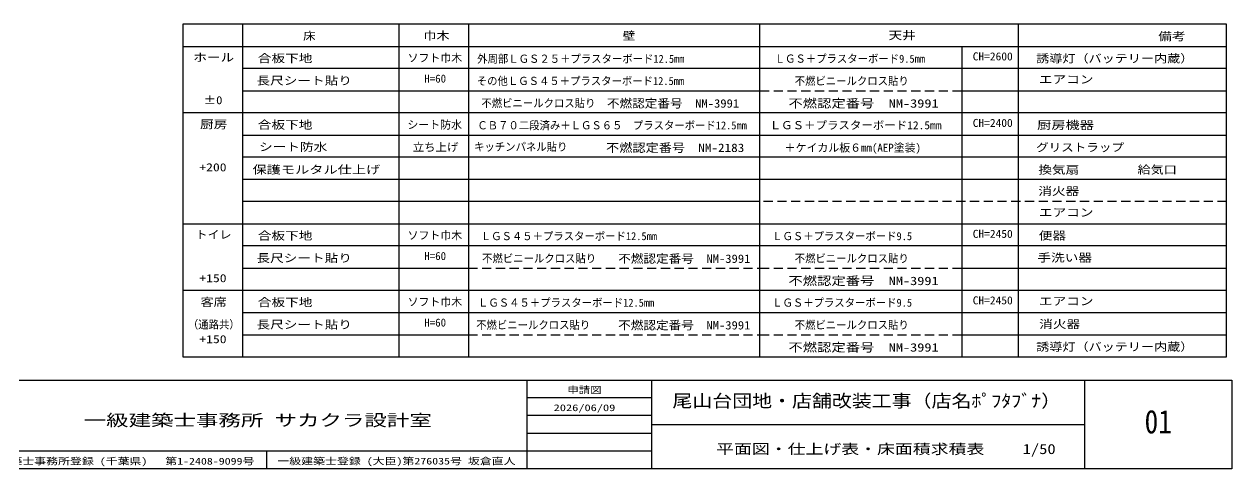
# Model space of a CAD drawing. Units: millimetres at full size, sheet at 1:50. Extents: x -32850 to 20320, y -7438 to 6543.
# Drawn here: x -3166 to 10009, y -7425 to -2576 of the extents above; entities that cross this region are included whole.
import ezdxf
from ezdxf.enums import TextEntityAlignment as Align

# ---------------------------------------------------------------- set-up
doc = ezdxf.new("R2010")
doc.units = ezdxf.units.MM
doc.header["$LTSCALE"] = 50
doc.linetypes.add('DASHED2', pattern=[3, 2, -1])
doc.layers.add('0-0_0', color=7, linetype='Continuous')
doc.styles.add('ＭＳ ゴシック', font='')
doc.styles.get('ＭＳ ゴシック').set_extended_font_data('MS Gothic')

msp = doc.modelspace()

# ---------------------------------------------------------------- linework, layer by layer
at = {"layer": '0-0_0'}
for p, q in [((-783.6, -2576.01), (-783.6, -6203.85)), ((923.16, -2576.01), (923.16, -6203.85)), ((1679.91, -2576.01), (1679.91, -6203.85)), ((4861.51, -6203.85), (4861.51, -2576.01)), ((7677.29, -2576.01), (7677.29, -6203.85)), ((-1434.96, -2817.87), (9951.62, -2817.87)), ((7065.03, -2817.87), (7065.03, -6203.85)), ((9951.62, -3059.72), (-783.6, -3059.72)), ((-783.6, -3301.58), (4861.51, -3301.58)), ((7065.03, -3301.58), (9951.62, -3301.58)), ((9951.62, -3543.43), (-1434.96, -3543.43)), ((1679.91, -3543.43), (-783.6, -3543.43)), ((7065.03, -3543.43), (4861.51, -3543.43)), ((9951.62, -3543.43), (7065.03, -3543.43)), ((-783.6, -3785.29), (9951.62, -3785.29)), ((9951.62, -4027.15), (-783.6, -4027.15)), ((9951.62, -4269), (-783.6, -4269)), ((1679.91, -4510.86), (-783.6, -4510.86)), ((4861.51, -4510.86), (1679.91, -4510.86)), ((-1434.96, -4752.71), (9951.62, -4752.71)), ((9951.62, -4994.57), (-783.6, -4994.57)), ((-783.6, -5236.42), (1679.91, -5236.42)), ((7065.03, -5236.42), (9951.62, -5236.42)), ((-1434.96, -5478.28), (9951.62, -5478.28)), ((-783.6, -5720.14), (9951.62, -5720.14)), ((-783.6, -5961.99), (1679.91, -5961.99)), ((7065.03, -5961.99), (9951.62, -5961.99)), ((1196.66, -6203.85), (4943.47, -6203.85)), ((-10500, -6457.7), (10008.96, -6457.7)), ((2319.15, -6457.7), (2319.15, -7425)), ((3677.46, -6457.7), (3677.46, -7425)), ((8402.46, -6457.7), (8402.46, -7425)), ((10008.96, -6457.7), (10008.96, -7425)), ((3677.46, -6651.16), (2319.15, -6651.16)), ((3677.46, -6844.62), (2319.15, -6844.62)), ((3677.46, -6941.35), (8402.46, -6941.35)), ((3677.46, -7038.08), (2319.15, -7038.08)), ((3677.46, -7231.54), (-3759.83, -7231.54)), ((-520.66, -7231.54), (-520.66, -7425)), ((10008.96, -7425), (-10500, -7425))]:
    msp.add_line(p, q, dxfattribs=at)
at = {"layer": '0-0_0', "linetype": 'DASHED2'}
for p, q in [((4861.51, -3301.58), (7065.03, -3301.58)), ((4861.51, -3543.43), (1679.91, -3543.43)), ((9951.62, -4510.86), (4861.51, -4510.86)), ((1679.91, -5236.42), (4861.51, -5236.42)), ((4861.51, -5236.42), (7065.03, -5236.42)), ((1679.91, -5961.99), (4861.51, -5961.99)), ((4861.51, -5961.99), (7065.03, -5961.99))]:
    msp.add_line(p, q, dxfattribs=at)
at = {"layer": '0-0_0'}
msp.add_lwpolyline([(-1434.96, -6203.85), (9951.62, -6203.85), (9951.62, -2576.01), (-1434.96, -2576.01)], close=True, dxfattribs=at)

# ---------------------------------------------------------------- texts
at = {"layer": '0-0_0', "style": 'ＭＳ ゴシック'}
for s, height, width, p in [('床', 87.29, 1.15, (-122.76, -2774.16)), ('巾木', 87.29, 1.2, (1189.19, -2772.34)), ('壁', 87.29, 1.15, (3363.28, -2772.95)), ('天井', 87.29, 1.25, (6264.32, -2768.11)), ('備考', 87.29, 1.25, (9206.34, -2778.39)), ('ホール', 87.29, 1.25, (-1320.85, -3009.36)), ('合板下地', 87.29, 1.25, (-616.73, -3018.43)), ('外周部ＬＧＳ２５＋プラスターボード12.5mm', 87.29, 0.95, (1775.99, -3023.87)), ('ＬＧＳ＋プラスターボード9.5mm', 87.29, 0.95, (5021.95, -3022.66)), ('CH=2600', 87.29, 1.05, (7182.4, -2997.27)), ('誘導灯（バッテリー内蔵）', 87.29, 1.2, (7874.56, -3020.85)), ('長尺シート貼り', 87.29, 1.25, (-631.39, -3262.1)), ('その他ＬＧＳ４５＋プラスターボード12.5mm', 87.29, 0.95, (1771.93, -3265.72)), ('不燃ビニールクロス貼り', 87.29, 0.95, (5240.33, -3265.72)), ('エアコン', 87.29, 1.25, (7904.51, -3248.8)), ('±0', 87.29, 1.15, (-1207.88, -3474.88)), ('不燃ビニールクロス貼り', 87.29, 0.95, (1822.29, -3507.58)), ('不燃認定番号\u3000NM-3991', 91.64, 1.1, (3191.89, -3513.88)), ('不燃認定番号\u3000NM-3991', 91.64, 1.25, (5171.49, -3513.88)), ('厨房', 87.29, 1.25, (-1246.51, -3737.95)), ('合板下地', 87.29, 1.25, (-616.73, -3744)), ('ＣＢ７０二段済み＋ＬＧＳ６５\u3000プラスターボード12.5mm', 87.29, 0.95, (1777.89, -3749.44)), ('ＬＧＳ＋プラスターボード12.5mm', 87.29, 1.05, (4967.05, -3748.23)), ('CH=2400', 87.29, 1.05, (7182.4, -3722.84)), ('厨房機器', 87.29, 1.3, (7885.26, -3746.41)), ('シート防水', 87.29, 1.25, (-603.49, -3984.64)), ('立ち上げ', 87.29, 1.05, (1072.26, -3987.06)), ('キッチンパネル貼り', 87.29, 0.95, (1743.05, -3983.43)), ('不燃認定番号\u3000NM-2183', 91.64, 1.15, (3182.12, -3997.59)), ('グリストラップ', 87.29, 1.15, (7873.69, -3990.08)), ('+200', 87.29, 1.25, (-1254.44, -4206.55)), ('保護モルタル仕上げ', 87.29, 1.3, (-674.58, -4232.54)), ('換気扇', 87.29, 1.25, (7898.05, -4234.36)), ('給気口', 87.29, 1.2, (8979.91, -4233.75)), ('消火器', 87.29, 1.25, (7897.91, -4466.54)), ('エアコン', 87.29, 1.25, (7904.51, -4699.94)), ('トイレ', 87.29, 1.1, (-1296.07, -4941.19)), ('合板下地', 87.29, 1.25, (-616.73, -4953.28)), ('ＬＧＳ４５＋プラスターボード12.5mm', 87.29, 0.95, (1815.53, -4957.51)), ('ＬＧＳ＋プラスターボード9.5', 87.29, 0.95, (4993.85, -4957.51)), ('CH=2450', 87.29, 1.05, (7182.4, -4932.12)), ('便器', 87.29, 1.25, (7902.66, -4952.07)), ('長尺シート貼り', 87.29, 1.25, (-631.39, -5196.94)), ('不燃ビニールクロス貼り', 87.29, 0.95, (1829.87, -5200.57)), ('不燃認定番号\u3000NM-3991', 91.64, 1.1, (3314.6, -5206.87)), ('不燃ビニールクロス貼り', 87.29, 0.95, (5240.33, -5200.57)), ('手洗い器', 87.29, 1.25, (7888.28, -5192.71)), ('+150', 87.29, 1.25, (-1254.44, -5415.83)), ('不燃認定番号\u3000NM-3991', 91.64, 1.25, (5171.49, -5448.73)), ('客席', 87.29, 1.2, (-1241.97, -5676.42)), ('合板下地', 87.29, 1.25, (-616.73, -5678.84)), ('ＬＧＳ４５＋プラスターボード12.5mm', 87.29, 0.95, (1785.36, -5683.07)), ('ＬＧＳ＋プラスターボード9.5', 87.29, 0.95, (4993.85, -5683.07)), ('CH=2450', 87.29, 1.05, (7182.4, -5657.69)), ('エアコン', 87.29, 1.25, (7904.51, -5667.36)), ('（通路共）', 87.29, 0.95, (-1379.78, -5921.3)), ('長尺シート貼り', 87.29, 1.25, (-631.39, -5922.51)), ('消火器', 87.29, 1.25, (7908.02, -5917.68)), ('不燃ビニールクロス貼り', 87.29, 0.95, (1765.29, -5926.14)), ('不燃認定番号\u3000NM-3991', 91.64, 1.1, (3314.6, -5932.44)), ('不燃ビニールクロス貼り', 87.29, 0.95, (5240.33, -5926.14)), ('+150', 87.29, 1.25, (-1254.44, -6081.06)), ('不燃認定番号\u3000NM-3991', 91.64, 1.25, (5171.49, -6174.29)), ('誘導灯（バッテリー内蔵）', 87.29, 1.2, (7874.56, -6164.97)), ('申請図', 73.31, 1.25, (2759.42, -6624.21)), ('2026/06/09', 73.31, 1.35, (2610.34, -6817.67)), ('尾山台団地・店舗改装工事（店名ﾎﾟﾌﾀﾌﾞﾅ）', 138.6, 1.15, (3906.65, -6794.38)), ('一級建築士事務所 サカクラ設計室', 128.3, 1.4, (-2516.27, -6997.49)), ('01', 256.6, 0.85, (9057.47, -7115.57)), ('平面図・仕上げ表・床面積求積表', 110, 1.3, (4383.02, -7296.93)), ('1/50', 110, 1.2, (7727.62, -7296.93)), ('一級建築士登録 (大臣)第276035号 坂倉直人', 73.31, 1.3, (-403.3, -7399.49))]:
    msp.add_text(s, height=height, dxfattribs=dict(at, width=width)).set_placement(p, align=Align.BOTTOM_LEFT)
for s, p in [('ソフト巾木', (1017.54, -3014.2)), ('H=60', (1199.62, -3239.13)), ('シート防水', (1015.06, -3742.79)), ('＋ケイカル板６mm(AEP塗装)', (5130.71, -3993.1)), ('ソフト巾木', (1017.54, -4949.04)), ('H=60', (1199.62, -5173.98)), ('ソフト巾木', (1017.54, -5674.61)), ('H=60', (1199.62, -5899.54))]:
    msp.add_text(s, height=87.29, dxfattribs=at).set_placement(p, align=Align.BOTTOM_LEFT)
at = {"layer": '0-0_0', "style": 'ＭＳ ゴシック', "width": 1.3}
msp.add_text('一級建築士事務所登録 (千葉県) \u3000第1-2408-9099号', height=73.31, rotation=359.985, dxfattribs=at).set_placement((-3705.91, -7400.05), align=Align.BOTTOM_LEFT)

doc.saveas('drawing.dxf')
